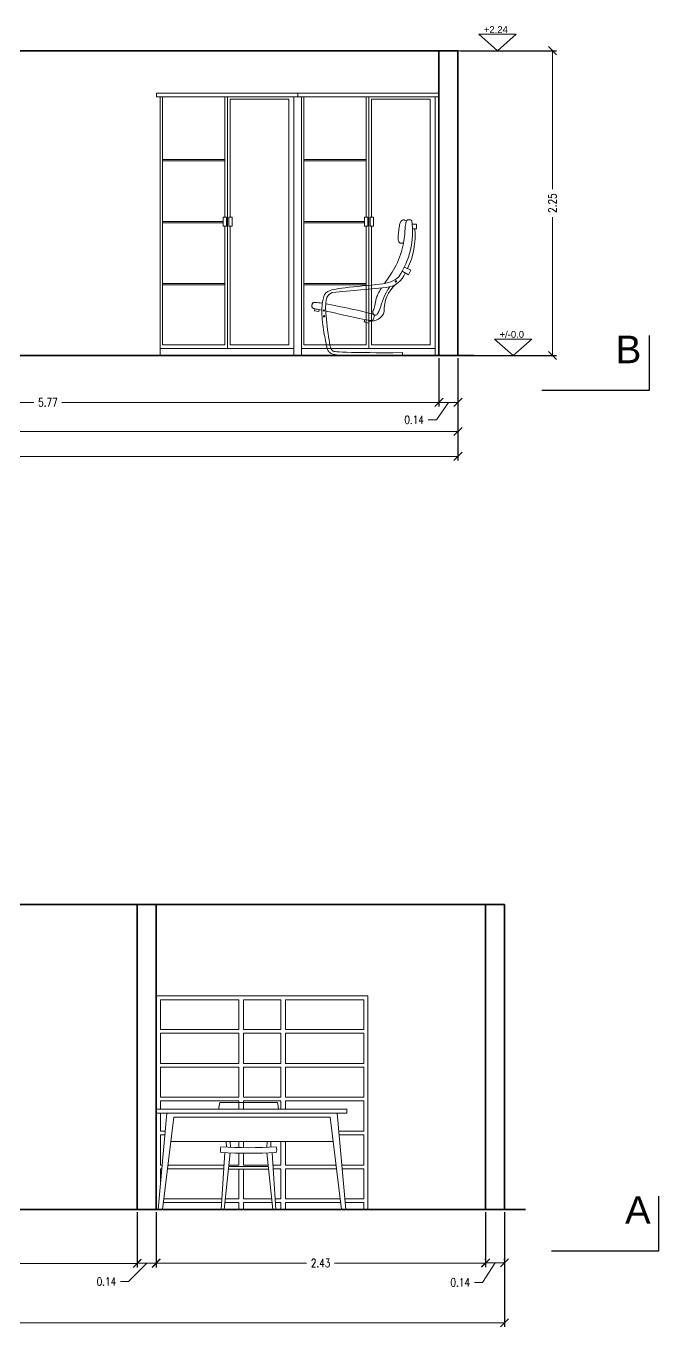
# Model space of a CAD drawing. Header units: inches. Extents: x 78.7 to 90.4, y 46.3 to 56.4.
# Drawn here: x 85.77 to 90.44, y 46.78 to 56.39 of the extents above; entities that cross this region are included whole.
import ezdxf

# ---------------------------------------------------------------- set-up
doc = ezdxf.new("R2010")
doc.units = ezdxf.units.IN
doc.header["$MEASUREMENT"] = 0
for name, color, linetype, lineweight in [('A-FURN', 8, 'Continuous', 18), ('A-WALL-FULL', 7, 'Continuous', 35), ('G-ANNO-DIM', 255, 'Continuous', 13)]:
    doc.layers.add(name, color=color, linetype=linetype, lineweight=lineweight)
doc.styles.add('ARIAL', font='arial.ttf')
doc.styles.add('E-ROMANS', font='romans.shx', dxfattribs={"width": 0.8})
doc.styles.add('underline', font='arial.ttf')
doc.dimstyles.new('E-0050_TICK_12', dxfattribs={"dimscale": 0.001, "dimtxt": 60, "dimasz": 60, "dimexe": 30, "dimexo": 20, "dimgap": 30, "dimtad": 0, "dimzin": 0, "dimdsep": 46, "dimtxsty": 'E-ROMANS', "dimblk": 'OBLIQUE', "dimcen": 30, "dimclrd": 256, "dimclre": 256, "dimclrt": 256, "dimadec": 0, "dimazin": 0, "dimtfac": 1, "dimtmove": 1, "dimatfit": 3, "dimldrblk": 'OPEN90', "dimfxl": 1, "dimtfill": 1, "dimtolj": 1, "dimtzin": 0, "dimlwd": -1, "dimarcsym": 0})

# ---------------------------------------------------------------- blocks, each defined once
blk = doc.blocks.new('A$C36166433')
for p, q in [((-29.03, 43.37), (-26.14, 44.76)), ((-29.03, 43.37), (-27.91, 41.41)), ((-27.91, 41.41), (-25.19, 42.93)), ((-22.84, 39.78), (-23.74, 40.51)), ((-21.97, 39.18), (-22.84, 39.78)), ((-21.09, 38.68), (-21.97, 39.18)), ((-20.16, 38.28), (-21.09, 38.68)), ((-19.15, 37.95), (-20.16, 38.28)), ((-18.02, 37.68), (-19.15, 37.95)), ((-18.15, 35.77), (5.67, 33.59)), ((-16.74, 37.45), (-18.02, 37.68)), ((-15.27, 37.24), (-16.74, 37.45)), ((-13.59, 37.04), (-15.27, 37.24)), ((-11.74, 36.83), (-13.59, 37.04)), ((-9.77, 36.63), (-11.74, 36.83)), ((-7.74, 36.44), (-9.77, 36.63)), ((-5.71, 36.24), (-7.74, 36.44)), ((-3.72, 36.05), (-5.71, 36.24)), ((-1.83, 35.86), (-3.72, 36.05)), ((-0.1, 35.67), (-1.83, 35.86)), ((1.43, 35.48), (-0.1, 35.67)), ((2.76, 35.3), (1.43, 35.48)), ((3.92, 35.1), (2.76, 35.3)), ((4.91, 34.91), (3.92, 35.1)), ((5.77, 34.7), (4.91, 34.91)), ((6.49, 34.47), (5.77, 34.7)), ((7.1, 34.23), (6.49, 34.47)), ((5.67, 33.59), (6.41, 33.11)), ((6.41, 33.11), (6.99, 32.64)), ((6.99, 32.64), (7.43, 32.2)), ((7.62, 33.97), (7.1, 34.23)), ((7.43, 32.2), (7.76, 31.76)), ((8.06, 33.69), (7.62, 33.97)), ((7.76, 31.76), (7.99, 31.32)), ((7.99, 31.32), (8.15, 30.87)), ((8.43, 33.38), (8.06, 33.69)), ((8.15, 30.87), (8.26, 30.4)), ((8.26, 30.4), (8.34, 29.9)), ((8.34, 29.9), (8.41, 29.37)), ((8.41, 29.37), (8.46, 28.78)), ((8.73, 33.03), (8.43, 33.38)), ((8.46, 28.78), (8.5, 28.12)), ((8.99, 32.65), (8.73, 33.03)), ((9.2, 32.22), (8.99, 32.65)), ((9.38, 31.75), (9.2, 32.22)), ((9.53, 31.22), (9.38, 31.75)), ((9.67, 30.63), (9.53, 31.22)), ((9.8, 29.98), (9.67, 30.63)), ((9.91, 29.27), (9.8, 29.98)), ((10.01, 28.51), (9.91, 29.27)), ((8.33, 23.21), (8.2, 21.81)), ((8.42, 24.46), (8.33, 23.21)), ((8.48, 25.56), (8.42, 24.46)), ((8.51, 26.53), (8.48, 25.56)), ((8.5, 28.12), (8.51, 27.37)), ((8.51, 27.37), (8.51, 26.53)), ((10.09, 27.68), (10.01, 28.51)), ((10.15, 26.8), (10.09, 27.68)), ((10.11, 22.77), (10.17, 23.85)), ((10.19, 25.87), (10.15, 26.8)), ((10.17, 23.85), (10.19, 24.88)), ((10.19, 24.88), (10.19, 25.87)), ((7.86, 18.69), (7.66, 17.08)), ((8.04, 20.28), (7.86, 18.69)), ((8.2, 21.81), (8.04, 20.28)), ((9.44, 17.18), (9.6, 18.28)), ((9.6, 18.28), (9.76, 19.4)), ((9.76, 19.4), (9.89, 20.54)), ((9.89, 20.54), (10.01, 21.66)), ((10.01, 21.66), (10.11, 22.77)), ((6.83, 11.48), (6.64, 10.53)), ((7.03, 12.66), (6.83, 11.48)), ((7.24, 14.02), (7.03, 12.66)), ((7.45, 15.51), (7.24, 14.02)), ((7.66, 17.08), (7.45, 15.51)), ((8.34, 11.02), (8.49, 11.71)), ((8.49, 11.71), (8.64, 12.46)), ((8.64, 12.46), (8.79, 13.28)), ((8.79, 13.28), (8.94, 14.16)), ((8.94, 14.16), (9.11, 15.11)), ((9.11, 15.11), (9.27, 16.12)), ((9.27, 16.12), (9.44, 17.18)), ((-25.31, 7.07), (-25.31, 5.81)), ((-21.08, 7.01), (-25.31, 7.07)), ((-25.31, 5.81), (-21.21, 5.79)), ((-21.21, 5.79), (-19.16, 5.72)), ((-18.97, 6.93), (-21.08, 7.01)), ((-16.49, 7), (-18.97, 6.93)), ((-13.78, 7.06), (-16.49, 7)), ((-10.94, 7.1), (-13.78, 7.06)), ((-8.08, 7.13), (-10.94, 7.1)), ((-5.34, 7.17), (-8.08, 7.13)), ((-5.75, 5.71), (-3.21, 5.77)), ((-2.81, 7.2), (-5.34, 7.17)), ((-3.21, 5.77), (-0.96, 5.84)), ((-0.62, 7.25), (-2.81, 7.2)), ((-0.96, 5.84), (0.9, 5.93)), ((1.15, 7.31), (-0.62, 7.25)), ((0.9, 5.93), (2.41, 6.04)), ((2.52, 7.38), (1.15, 7.31)), ((2.41, 6.04), (3.59, 6.15)), ((3.55, 7.45), (2.52, 7.38)), ((4.29, 7.54), (3.55, 7.45)), ((3.59, 6.15), (4.51, 6.28)), ((4.81, 7.64), (4.29, 7.54)), ((4.51, 6.28), (5.21, 6.42)), ((5.15, 7.74), (4.81, 7.64)), ((5.38, 7.85), (5.15, 7.74)), ((5.21, 6.42), (5.74, 6.58)), ((5.54, 7.97), (5.38, 7.85)), ((5.69, 8.09), (5.54, 7.97)), ((5.84, 8.25), (5.69, 8.09)), ((5.74, 6.58), (6.13, 6.74)), ((5.99, 8.47), (5.84, 8.25)), ((6.14, 8.78), (5.99, 8.47)), ((6.13, 6.74), (6.44, 6.92)), ((6.3, 9.2), (6.14, 8.78)), ((6.46, 9.78), (6.3, 9.2)), ((6.44, 6.92), (6.7, 7.12)), ((6.64, 10.53), (6.46, 9.78)), ((6.7, 7.12), (6.94, 7.33)), ((6.94, 7.33), (7.14, 7.56)), ((7.14, 7.56), (7.33, 7.83)), ((7.33, 7.83), (7.49, 8.13)), ((7.49, 8.13), (7.64, 8.47)), ((7.64, 8.47), (7.78, 8.87)), ((7.78, 8.87), (7.92, 9.31)), ((7.92, 9.31), (8.06, 9.82)), ((8.06, 9.82), (8.2, 10.39)), ((8.2, 10.39), (8.34, 11.02)), ((-19.16, 5.72), (-16.75, 5.67)), ((-16.75, 5.67), (-14.09, 5.65)), ((-14.09, 5.65), (-11.3, 5.65)), ((-11.3, 5.65), (-8.49, 5.67)), ((-8.49, 5.67), (-5.75, 5.71))]:
    blk.add_line(p, q)
for points in [[(-29.55, 63.65), (-29.55, 63.65), (-31.53, 63.65), (-31.53, 61.68), (-29.68, 61.68)], [(-28.85, 65.62), (-27.47, 65.59)], [(-27.47, 65.59), (-27.34, 65.48), (-27.2, 65.28), (-27.07, 65.01), (-26.95, 64.66), (-26.83, 64.25), (-26.73, 63.78), (-26.64, 63.26), (-26.56, 62.69), (-26.51, 62.08), (-26.47, 61.43), (-26.43, 60.72), (-26.38, 59.97), (-26.32, 59.15), (-26.24, 58.27), (-26.12, 57.33), (-25.97, 56.3), (-25.76, 55.21), (-25.51, 54.05), (-25.21, 52.84), (-24.87, 51.61), (-24.49, 50.37), (-24.06, 49.13), (-23.6, 47.92), (-23.1, 46.75), (-22.57, 45.63), (-22, 44.56), (-21.42, 43.54), (-20.82, 42.57), (-20.22, 41.64), (-19.62, 40.75), (-19.02, 39.9), (-18.44, 39.07), (-17.88, 38.28), (-17.39, 37.57)], [(-25.83, 55.55), (-25.48, 55.37), (-25.16, 55.28), (-24.87, 55.25), (-24.61, 55.27), (-24.37, 55.35), (-24.17, 55.46), (-23.99, 55.6), (-23.84, 55.76), (-23.71, 55.94), (-23.61, 56.14), (-23.53, 56.37), (-23.47, 56.63), (-23.43, 56.95), (-23.42, 57.31), (-23.42, 57.74), (-23.44, 58.24), (-23.48, 58.82), (-23.53, 59.46), (-23.6, 60.13), (-23.67, 60.82), (-23.76, 61.51), (-23.86, 62.18), (-23.96, 62.79), (-24.07, 63.35), (-24.18, 63.82), (-24.3, 64.21), (-24.42, 64.53), (-24.56, 64.79), (-24.7, 65), (-24.85, 65.16), (-25.01, 65.29), (-25.18, 65.39), (-25.37, 65.47), (-25.57, 65.52), (-25.78, 65.55), (-26.01, 65.53), (-26.25, 65.47), (-26.51, 65.36), (-26.77, 65.19), (-27.05, 64.95)], [(-26.68, 63.51), (-26.68, 63.52)], [(-16.05, 35.58), (-15.91, 35.36), (-15.5, 34.69), (-15.13, 34.06), (-14.81, 33.45), (-14.53, 32.87), (-14.29, 32.31), (-14.09, 31.78), (-13.92, 31.28), (-13.78, 30.79), (-13.66, 30.34), (-13.56, 29.9), (-13.47, 29.49), (-13.4, 29.1), (-13.33, 28.73), (-13.27, 28.38), (-13.2, 28.05), (-13.14, 27.73), (-13.07, 27.43), (-12.99, 27.13), (-12.89, 26.85), (-12.79, 26.57), (-12.67, 26.3), (-12.56, 26.04), (-12.45, 25.78), (-12.36, 25.53), (-12.3, 25.28), (-12.26, 25.03), (-12.27, 24.78), (-12.32, 24.54), (-12.41, 24.31), (-12.54, 24.09), (-12.7, 23.9), (-12.88, 23.75), (-13.08, 23.63), (-13.3, 23.57), (-13.52, 23.56), (-13.74, 23.62), (-13.97, 23.76), (-14.2, 23.98), (-14.44, 24.29), (-14.68, 24.7), (-14.94, 25.23), (-15.2, 25.87), (-15.48, 26.64), (-15.77, 27.54), (-16.09, 28.56), (-16.47, 29.69), (-16.92, 30.9), (-17.46, 32.17), (-18.1, 33.5), (-18.87, 34.85), (-19.68, 36.05)], [(9.97, 28.84), (9.97, 28.84), (10.88, 28.97), (11.63, 29.06), (12.23, 29.11), (12.71, 29.14), (13.11, 29.16), (13.44, 29.15), (13.7, 29.13), (13.9, 29.09), (14.06, 29.03), (14.18, 28.95), (14.27, 28.86), (14.34, 28.75), (14.39, 28.62), (14.44, 28.47), (14.48, 28.32), (14.51, 28.15), (14.53, 27.99), (14.54, 27.82), (14.55, 27.65), (14.55, 27.5), (14.55, 27.35), (14.53, 27.22), (14.5, 27.09), (14.44, 26.97), (14.36, 26.86), (14.24, 26.76), (14.07, 26.66), (13.86, 26.58), (13.59, 26.49), (13.24, 26.4), (12.78, 26.3), (12.17, 26.18), (11.39, 26.02), (10.41, 25.82), (10.19, 25.77)], [(8.47, 25.41), (7.72, 25.24), (5.98, 24.86), (4.02, 24.42), (1.93, 23.95), (-0.22, 23.47), (-2.35, 22.99), (-4.39, 22.54), (-6.25, 22.14), (-7.85, 21.79), (-9.15, 21.53), (-10.15, 21.35), (-10.91, 21.23), (-11.46, 21.19), (-11.84, 21.21), (-12.1, 21.28), (-12.26, 21.41), (-12.39, 21.58), (-12.49, 21.79), (-12.59, 22.04), (-12.68, 22.31), (-12.75, 22.6), (-12.8, 22.9), (-12.82, 23.21), (-12.82, 23.52), (-12.78, 23.81)], [(-12.78, 23.81), (-11.59, 24.21), (-9.91, 24.68), (-7.86, 25.19), (-5.54, 25.74), (-3.09, 26.29), (-0.6, 26.83), (1.8, 27.33), (4, 27.77), (5.9, 28.14), (7.5, 28.43), (8.47, 28.6)], [(11.37, 26.01), (11.51, 25.16), (13.38, 25.51), (13.24, 26.4)], [(-10.35, 20.13), (-10.69, 21.27)], [(-10.35, 20.13), (-8.44, 20.64), (-8.69, 21.62)]]:
    blk.add_lwpolyline(points)
for centre in [(-22.46, 38.47), (9.22, 23.13), (9.31, 25.65)]:
    blk.add_circle(centre, 0.295)
for centre, radius, start, end in [((6.1, 60.32), 35.8, 172.32244, 213.57564), ((-28.88, 65.12), 0.502, 86.39233, 181.37901), ((3.52, 58.9), 34.43, 175.36475, 205.49716), ((-17.18, 45.83), 10.09, 201.35383, 264.8456), ((-31.94, 26.06), 14.65, 356.73665, 49.62586), ((-11.46, 27.01), 6.12, 196.91367, 278.10801)]:
    blk.add_arc(centre, radius, start, end)
blk = doc.blocks.new('_Oblique')
at = {"color": 0, "linetype": 'ByBlock', "lineweight": -2}
blk.add_line((-0.5, -0.5), (0.5, 0.5), dxfattribs=at)
blk = doc.blocks.new('*D20')
at = {"layer": 'Defpoints', "color": 0, "transparency": 16777216}
for p in [(80.8203, 47.6579), (86.5903, 47.6579), (86.5903, 47.26)]:
    blk.add_point(p, dxfattribs=at)
at = {"layer": 'G-ANNO-DIM', "lineweight": -2, "transparency": 16777216}
for p, q in [((80.8203, 47.6379), (80.8203, 47.23)), ((86.5903, 47.6379), (86.5903, 47.23))]:
    blk.add_line(p, q, dxfattribs=at)
at = {"layer": 'G-ANNO-DIM', "transparency": 16777216}
for p, q in [((80.8203, 47.26), (83.6715, 47.26)), ((86.5903, 47.26), (83.8778, 47.26))]:
    blk.add_line(p, q, dxfattribs=at)
at = {"layer": 'G-ANNO-DIM', "transparency": 16777216, "xscale": 0.06, "yscale": 0.06, "zscale": 0.06, "rotation": 180}
blk.add_blockref('_Oblique', (80.8203, 47.26), dxfattribs=at)
at = {"layer": 'G-ANNO-DIM', "transparency": 16777216, "xscale": 0.06, "yscale": 0.06, "zscale": 0.06}
blk.add_blockref('_Oblique', (86.5903, 47.26), dxfattribs=at)
at = {"layer": 'G-ANNO-DIM', "transparency": 16777216, "insert": (83.7746, 47.26), "char_height": 0.06, "attachment_point": 5, "style": 'E-ROMANS', "bg_fill": 3, "box_fill_scale": 1.25, "bg_fill_color": 256, "bg_fill_true_color": 13158600, "bg_fill_transparency": 0}
blk.add_mtext('\\A1;5.77', dxfattribs=at)
blk = doc.blocks.new('_Open90')
at = {"color": 0, "linetype": 'ByBlock', "lineweight": -2}
for p, q in [((0, 0), (-1, 0)), ((-0.5, 0.5), (0, 0)), ((0, 0), (-0.5, -0.5))]:
    blk.add_line(p, q, dxfattribs=at)
blk = doc.blocks.new('*D21')
at = {"layer": 'Defpoints', "color": 0, "transparency": 16777216}
for p in [(86.7303, 47.6579), (89.1609, 47.6579), (89.1609, 47.2627)]:
    blk.add_point(p, dxfattribs=at)
at = {"layer": 'G-ANNO-DIM', "lineweight": -2, "transparency": 16777216}
for p, q in [((86.7303, 47.6379), (86.7303, 47.2327)), ((89.1609, 47.6379), (89.1609, 47.2327))]:
    blk.add_line(p, q, dxfattribs=at)
at = {"layer": 'G-ANNO-DIM', "transparency": 16777216}
for p, q in [((86.7303, 47.2627), (87.8403, 47.2627)), ((89.1609, 47.2627), (88.0466, 47.2627))]:
    blk.add_line(p, q, dxfattribs=at)
at = {"layer": 'G-ANNO-DIM', "transparency": 16777216, "xscale": 0.06, "yscale": 0.06, "zscale": 0.06, "rotation": 180}
blk.add_blockref('_Oblique', (86.7303, 47.2627), dxfattribs=at)
at = {"layer": 'G-ANNO-DIM', "transparency": 16777216, "xscale": 0.06, "yscale": 0.06, "zscale": 0.06}
blk.add_blockref('_Oblique', (89.1609, 47.2627), dxfattribs=at)
at = {"layer": 'G-ANNO-DIM', "transparency": 16777216, "insert": (87.9435, 47.2627), "char_height": 0.06, "attachment_point": 5, "style": 'E-ROMANS', "bg_fill": 3, "box_fill_scale": 1.25, "bg_fill_color": 256, "bg_fill_true_color": 13158600, "bg_fill_transparency": 0}
blk.add_mtext('\\A1;2.43', dxfattribs=at)
blk = doc.blocks.new('*D22')
at = {"layer": 'Defpoints', "color": 0, "transparency": 16777216}
for p in [(80.6803, 47.6579), (89.3009, 47.6579), (89.3009, 46.8212)]:
    blk.add_point(p, dxfattribs=at)
at = {"layer": 'G-ANNO-DIM', "lineweight": -2, "transparency": 16777216}
for p, q in [((80.6803, 47.6379), (80.6803, 46.7912)), ((89.3009, 47.6379), (89.3009, 46.7912))]:
    blk.add_line(p, q, dxfattribs=at)
at = {"layer": 'G-ANNO-DIM', "transparency": 16777216}
for p, q in [((80.6803, 46.8212), (84.7961, 46.8212)), ((89.3009, 46.8212), (85.0024, 46.8212))]:
    blk.add_line(p, q, dxfattribs=at)
at = {"layer": 'G-ANNO-DIM', "transparency": 16777216, "xscale": 0.06, "yscale": 0.06, "zscale": 0.06, "rotation": 180}
blk.add_blockref('_Oblique', (80.6803, 46.8212), dxfattribs=at)
at = {"layer": 'G-ANNO-DIM', "transparency": 16777216, "xscale": 0.06, "yscale": 0.06, "zscale": 0.06}
blk.add_blockref('_Oblique', (89.3009, 46.8212), dxfattribs=at)
at = {"layer": 'G-ANNO-DIM', "transparency": 16777216, "insert": (84.8993, 46.8212), "char_height": 0.06, "attachment_point": 5, "style": 'E-ROMANS', "bg_fill": 3, "box_fill_scale": 1.25, "bg_fill_color": 256, "bg_fill_true_color": 13158600, "bg_fill_transparency": 0}
blk.add_mtext('\\A1;8.62', dxfattribs=at)
blk = doc.blocks.new('*D26')
at = {"layer": 'Defpoints', "color": 0, "transparency": 16777216}
for p in [(88.9567, 56.211), (88.9567, 53.961), (89.6538, 53.961)]:
    blk.add_point(p, dxfattribs=at)
at = {"layer": 'G-ANNO-DIM', "lineweight": -2, "transparency": 16777216}
for p, q in [((88.9767, 56.211), (89.6838, 56.211)), ((88.9767, 53.961), (89.6838, 53.961))]:
    blk.add_line(p, q, dxfattribs=at)
at = {"layer": 'G-ANNO-DIM', "transparency": 16777216}
for p, q in [((89.6538, 56.211), (89.6538, 55.1891)), ((89.6538, 53.961), (89.6538, 54.9828))]:
    blk.add_line(p, q, dxfattribs=at)
at = {"layer": 'G-ANNO-DIM', "transparency": 16777216, "xscale": 0.06, "yscale": 0.06, "zscale": 0.06}
for p, rotation in [((89.6538, 56.211), 90), ((89.6538, 53.961), 270)]:
    blk.add_blockref('_Oblique', p, dxfattribs=dict(at, rotation=rotation))
at = {"layer": 'G-ANNO-DIM', "transparency": 16777216, "insert": (89.6538, 55.086), "char_height": 0.06, "attachment_point": 5, "rotation": 90, "style": 'E-ROMANS', "bg_fill": 3, "box_fill_scale": 1.25, "bg_fill_color": 256, "bg_fill_true_color": 13158600, "bg_fill_transparency": 0}
blk.add_mtext('\\A1;2.25', dxfattribs=at)
blk = doc.blocks.new('*D27')
at = {"layer": 'Defpoints', "color": 0, "transparency": 16777216}
for p in [(88.8167, 53.961), (88.9567, 53.961), (88.9567, 53.6153)]:
    blk.add_point(p, dxfattribs=at)
at = {"layer": 'G-ANNO-DIM', "lineweight": -2, "transparency": 16777216}
for p, q in [((88.8167, 53.941), (88.8167, 53.5853)), ((88.9567, 53.941), (88.9567, 53.5853))]:
    blk.add_line(p, q, dxfattribs=at)
at = {"layer": 'G-ANNO-DIM', "transparency": 16777216}
for p, q in [((88.8867, 53.6153), (88.7975, 53.4869)), ((88.8167, 53.6153), (88.9567, 53.6153)), ((88.7975, 53.4869), (88.7375, 53.4869))]:
    blk.add_line(p, q, dxfattribs=at)
at = {"layer": 'G-ANNO-DIM', "transparency": 16777216, "xscale": 0.06, "yscale": 0.06, "zscale": 0.06, "rotation": 180}
blk.add_blockref('_Oblique', (88.8167, 53.6153), dxfattribs=at)
at = {"layer": 'G-ANNO-DIM', "transparency": 16777216, "xscale": 0.06, "yscale": 0.06, "zscale": 0.06}
blk.add_blockref('_Oblique', (88.9567, 53.6153), dxfattribs=at)
at = {"layer": 'G-ANNO-DIM', "transparency": 16777216, "insert": (88.6332, 53.4869), "char_height": 0.06, "attachment_point": 5, "style": 'E-ROMANS', "bg_fill": 3, "box_fill_scale": 1.25, "bg_fill_color": 256, "bg_fill_true_color": 13158600, "bg_fill_transparency": 0}
blk.add_mtext('\\A1;0.14', dxfattribs=at)
blk = doc.blocks.new('*D29')
at = {"layer": 'Defpoints', "color": 0, "transparency": 16777216}
for p in [(83.0467, 53.961), (88.8167, 53.961), (88.8167, 53.6153)]:
    blk.add_point(p, dxfattribs=at)
at = {"layer": 'G-ANNO-DIM', "lineweight": -2, "transparency": 16777216}
for p, q in [((83.0467, 53.941), (83.0467, 53.5853)), ((88.8167, 53.941), (88.8167, 53.5853))]:
    blk.add_line(p, q, dxfattribs=at)
at = {"layer": 'G-ANNO-DIM', "transparency": 16777216}
for p, q in [((83.0467, 53.6153), (85.8286, 53.6153)), ((88.8167, 53.6153), (86.0348, 53.6153))]:
    blk.add_line(p, q, dxfattribs=at)
at = {"layer": 'G-ANNO-DIM', "transparency": 16777216, "xscale": 0.06, "yscale": 0.06, "zscale": 0.06, "rotation": 180}
blk.add_blockref('_Oblique', (83.0467, 53.6153), dxfattribs=at)
at = {"layer": 'G-ANNO-DIM', "transparency": 16777216, "xscale": 0.06, "yscale": 0.06, "zscale": 0.06}
blk.add_blockref('_Oblique', (88.8167, 53.6153), dxfattribs=at)
at = {"layer": 'G-ANNO-DIM', "transparency": 16777216, "insert": (85.9317, 53.6153), "char_height": 0.06, "attachment_point": 5, "style": 'E-ROMANS', "bg_fill": 3, "box_fill_scale": 1.25, "bg_fill_color": 256, "bg_fill_true_color": 13158600, "bg_fill_transparency": 0}
blk.add_mtext('\\A1;5.77', dxfattribs=at)
blk = doc.blocks.new('*D30')
at = {"layer": 'Defpoints', "color": 0, "transparency": 16777216}
for p in [(82.9067, 53.981), (88.9567, 53.961), (88.9567, 53.4)]:
    blk.add_point(p, dxfattribs=at)
at = {"layer": 'G-ANNO-DIM', "lineweight": -2, "transparency": 16777216}
for p, q in [((82.9067, 53.961), (82.9067, 53.37)), ((88.9567, 53.941), (88.9567, 53.37))]:
    blk.add_line(p, q, dxfattribs=at)
at = {"layer": 'G-ANNO-DIM', "transparency": 16777216}
for p, q in [((82.9067, 53.4), (84.9108, 53.4)), ((88.9567, 53.4), (85.1148, 53.4))]:
    blk.add_line(p, q, dxfattribs=at)
at = {"layer": 'G-ANNO-DIM', "transparency": 16777216, "xscale": 0.06, "yscale": 0.06, "zscale": 0.06, "rotation": 180}
blk.add_blockref('_Oblique', (82.9067, 53.4), dxfattribs=at)
at = {"layer": 'G-ANNO-DIM', "transparency": 16777216, "xscale": 0.06, "yscale": 0.06, "zscale": 0.06}
blk.add_blockref('_Oblique', (88.9567, 53.4), dxfattribs=at)
at = {"layer": 'G-ANNO-DIM', "transparency": 16777216, "insert": (85.0128, 53.4), "char_height": 0.06, "attachment_point": 5, "style": 'E-ROMANS', "bg_fill": 3, "box_fill_scale": 1.25, "bg_fill_color": 256, "bg_fill_true_color": 13158600, "bg_fill_transparency": 0}
blk.add_mtext('\\A1;6.05', dxfattribs=at)
blk = doc.blocks.new('*D32')
at = {"layer": 'Defpoints', "color": 0, "transparency": 16777216}
for p in [(79.9567, 53.961), (88.9567, 53.9609), (88.9567, 53.2165)]:
    blk.add_point(p, dxfattribs=at)
at = {"layer": 'G-ANNO-DIM', "lineweight": -2, "transparency": 16777216}
for p, q in [((79.9567, 53.941), (79.9567, 53.1865)), ((88.9567, 53.9409), (88.9567, 53.1865))]:
    blk.add_line(p, q, dxfattribs=at)
at = {"layer": 'G-ANNO-DIM', "transparency": 16777216}
for p, q in [((79.9567, 53.2165), (84.3536, 53.2165)), ((88.9567, 53.2165), (84.5598, 53.2165))]:
    blk.add_line(p, q, dxfattribs=at)
at = {"layer": 'G-ANNO-DIM', "transparency": 16777216, "xscale": 0.06, "yscale": 0.06, "zscale": 0.06, "rotation": 180}
blk.add_blockref('_Oblique', (79.9567, 53.2165), dxfattribs=at)
at = {"layer": 'G-ANNO-DIM', "transparency": 16777216, "xscale": 0.06, "yscale": 0.06, "zscale": 0.06}
blk.add_blockref('_Oblique', (88.9567, 53.2165), dxfattribs=at)
at = {"layer": 'G-ANNO-DIM', "transparency": 16777216, "insert": (84.4567, 53.2165), "char_height": 0.06, "attachment_point": 5, "style": 'E-ROMANS', "bg_fill": 3, "box_fill_scale": 1.25, "bg_fill_color": 256, "bg_fill_true_color": 13158600, "bg_fill_transparency": 0}
blk.add_mtext('\\A1;9.00', dxfattribs=at)
blk = doc.blocks.new('*D36')
at = {"layer": 'Defpoints', "color": 0, "transparency": 16777216}
for p in [(86.5903, 47.6579), (86.7303, 47.6579), (86.7303, 47.2607)]:
    blk.add_point(p, dxfattribs=at)
at = {"layer": 'G-ANNO-DIM', "lineweight": -2, "transparency": 16777216}
for p, q in [((86.5903, 47.6379), (86.5903, 47.2307)), ((86.7303, 47.6379), (86.7303, 47.2307))]:
    blk.add_line(p, q, dxfattribs=at)
at = {"layer": 'G-ANNO-DIM', "transparency": 16777216}
for p, q in [((86.6603, 47.2607), (86.5271, 47.1262)), ((86.5903, 47.2607), (86.7303, 47.2607)), ((86.5271, 47.1262), (86.4671, 47.1262))]:
    blk.add_line(p, q, dxfattribs=at)
at = {"layer": 'G-ANNO-DIM', "transparency": 16777216, "xscale": 0.06, "yscale": 0.06, "zscale": 0.06, "rotation": 180}
blk.add_blockref('_Oblique', (86.5903, 47.2607), dxfattribs=at)
at = {"layer": 'G-ANNO-DIM', "transparency": 16777216, "xscale": 0.06, "yscale": 0.06, "zscale": 0.06}
blk.add_blockref('_Oblique', (86.7303, 47.2607), dxfattribs=at)
at = {"layer": 'G-ANNO-DIM', "transparency": 16777216, "insert": (86.3628, 47.1262), "char_height": 0.06, "attachment_point": 5, "style": 'E-ROMANS', "bg_fill": 3, "box_fill_scale": 1.25, "bg_fill_color": 256, "bg_fill_true_color": 13158600, "bg_fill_transparency": 0}
blk.add_mtext('\\A1;0.14', dxfattribs=at)
blk = doc.blocks.new('*D37')
at = {"layer": 'Defpoints', "color": 0, "transparency": 16777216}
for p in [(89.1609, 47.2627), (89.3001, 47.2642), (89.3001, 47.2627)]:
    blk.add_point(p, dxfattribs=at)
at = {"layer": 'G-ANNO-DIM', "transparency": 16777216}
for p, q in [((89.2305, 47.2642), (89.1379, 47.1202)), ((89.1609, 47.2642), (89.3001, 47.2642)), ((89.1379, 47.1202), (89.0779, 47.1202))]:
    blk.add_line(p, q, dxfattribs=at)
at = {"layer": 'G-ANNO-DIM', "lineweight": -2, "transparency": 16777216}
for p, q in [((89.1609, 47.2827), (89.1609, 47.2942)), ((89.3001, 47.2827), (89.3001, 47.2942))]:
    blk.add_line(p, q, dxfattribs=at)
at = {"layer": 'G-ANNO-DIM', "transparency": 16777216, "xscale": 0.06, "yscale": 0.06, "zscale": 0.06, "rotation": 180}
blk.add_blockref('_Oblique', (89.1609, 47.2642), dxfattribs=at)
at = {"layer": 'G-ANNO-DIM', "transparency": 16777216, "xscale": 0.06, "yscale": 0.06, "zscale": 0.06}
blk.add_blockref('_Oblique', (89.3001, 47.2642), dxfattribs=at)
at = {"layer": 'G-ANNO-DIM', "transparency": 16777216, "insert": (88.9737, 47.1202), "char_height": 0.06, "attachment_point": 5, "style": 'E-ROMANS', "bg_fill": 3, "box_fill_scale": 1.25, "bg_fill_color": 256, "bg_fill_true_color": 13158600, "bg_fill_transparency": 0}
blk.add_mtext('\\A1;0.14', dxfattribs=at)

msp = doc.modelspace()

# ---------------------------------------------------------------- hatches: boundary and pattern name
at = {"layer": 'G-ANNO-DIM'}
h = msp.add_hatch(color=256, dxfattribs=at)
h.dxf.hatch_style = 1
h.paths.add_polyline_path([(89.3859, 56.3319), (89.1112, 56.3319), (89.2486, 56.211)], flags=17)
h.paths.add_polyline_path([(89.1112, 56.3319), (89.2486, 56.211), (89.3859, 56.3319)])
h = msp.add_hatch(color=256, dxfattribs=at)
h.dxf.hatch_style = 1
h.paths.add_polyline_path([(89.5016, 54.0819), (89.2269, 54.0819), (89.3643, 53.961)], flags=17)
h.paths.add_polyline_path([(89.2269, 54.0819), (89.3643, 53.961), (89.5016, 54.0819)])

# ---------------------------------------------------------------- linework, layer by layer
at = {"color": 130}
msp.add_lwpolyline([(89.6461, 47.3528), (90.4397, 47.3528), (90.4397, 47.7559)], dxfattribs=at)
at = {"layer": 'A-FURN'}
for p, q in [((86.7327, 55.898), (87.7747, 55.898)), ((86.7327, 55.8707), (86.7327, 55.898)), ((87.7747, 55.898), (87.7747, 55.8707)), ((87.7747, 55.898), (88.8167, 55.898)), ((87.7747, 55.8707), (87.7747, 55.898)), ((88.8167, 55.898), (88.8167, 55.8707)), ((87.7747, 55.8707), (86.7327, 55.8707)), ((86.7593, 55.8707), (87.7456, 55.8707)), ((86.7593, 53.9609), (86.7593, 55.8707)), ((86.7764, 54.0391), (86.7764, 55.8707)), ((86.7764, 55.8707), (87.2374, 55.8707)), ((87.2374, 55.8707), (87.2374, 54.9818)), ((87.2576, 55.8707), (87.2576, 54.0118)), ((87.2767, 54.9818), (87.2767, 55.8534)), ((87.2767, 55.8534), (87.7097, 55.8534)), ((87.7097, 55.8534), (87.7097, 54.0391)), ((87.7456, 55.8707), (87.7456, 53.9609)), ((88.8167, 55.8707), (87.7747, 55.8707)), ((87.8013, 55.8707), (88.7876, 55.8707)), ((87.8013, 53.9609), (87.8013, 55.8707)), ((87.8184, 54.0391), (87.8184, 55.8707)), ((87.8184, 55.8707), (88.2794, 55.8707)), ((88.2794, 55.8707), (88.2794, 54.9818)), ((88.2996, 55.8707), (88.2996, 54.0118)), ((88.3186, 54.9818), (88.3186, 55.8534)), ((88.3186, 55.8534), (88.7517, 55.8534)), ((88.7517, 55.8534), (88.7517, 54.0391)), ((88.7876, 55.8707), (88.7876, 53.9609)), ((86.7764, 55.4071), (87.2374, 55.4071)), ((87.2374, 55.3968), (86.7764, 55.3968)), ((87.8184, 55.4071), (88.2794, 55.4071)), ((88.2794, 55.3968), (87.8184, 55.3968)), ((86.7764, 54.9495), (87.2248, 54.9495)), ((87.2248, 54.9392), (86.7764, 54.9392)), ((87.2248, 54.9818), (87.2494, 54.9818)), ((87.2248, 54.9167), (87.2248, 54.9818)), ((87.2494, 54.9167), (87.2248, 54.9167)), ((87.2374, 54.9167), (87.2374, 54.0391)), ((87.2494, 54.9818), (87.2494, 54.9167)), ((87.2905, 54.9818), (87.2659, 54.9818)), ((87.2659, 54.9818), (87.2659, 54.9167)), ((87.2659, 54.9167), (87.2905, 54.9167)), ((87.2767, 54.0391), (87.2767, 54.9167)), ((87.2905, 54.9167), (87.2905, 54.9818)), ((87.8184, 54.9495), (88.2668, 54.9495)), ((88.2668, 54.9392), (87.8184, 54.9392)), ((88.2668, 54.9818), (88.2914, 54.9818)), ((88.2668, 54.9167), (88.2668, 54.9818)), ((88.2914, 54.9167), (88.2668, 54.9167)), ((88.2794, 54.9167), (88.2794, 54.0391)), ((88.2914, 54.9818), (88.2914, 54.9167)), ((88.3325, 54.9818), (88.3079, 54.9818)), ((88.3079, 54.9818), (88.3079, 54.9167)), ((88.3079, 54.9167), (88.3325, 54.9167)), ((88.3186, 54.0391), (88.3186, 54.9167)), ((88.3325, 54.9167), (88.3325, 54.9818)), ((86.7764, 54.4918), (87.2374, 54.4918)), ((87.2374, 54.4816), (86.7764, 54.4816)), ((87.8184, 54.4918), (88.2794, 54.4918)), ((88.2794, 54.4816), (87.8184, 54.4816)), ((87.7456, 54.0118), (86.7593, 54.0118)), ((87.7456, 53.9609), (86.7593, 53.9609)), ((87.2374, 54.0391), (86.7764, 54.0391)), ((87.7097, 54.0391), (87.2767, 54.0391)), ((88.7876, 54.0118), (87.8013, 54.0118)), ((88.7876, 53.9609), (87.8013, 53.9609)), ((88.2794, 54.0391), (87.8184, 54.0391)), ((88.7517, 54.0391), (88.3186, 54.0391)), ((88.2928, 49.2361), (86.7303, 49.2361)), ((86.7303, 49.2361), (86.7303, 47.6579)), ((86.7616, 48.986), (86.7616, 49.2048)), ((86.7616, 49.2048), (87.3392, 49.2048)), ((87.3392, 49.2048), (87.3392, 48.986)), ((87.3743, 49.2048), (87.6488, 49.2048)), ((87.3743, 48.986), (87.3743, 49.2048)), ((87.6488, 49.2048), (87.6488, 48.986)), ((87.684, 48.986), (87.684, 49.2048)), ((87.684, 49.2048), (88.2616, 49.2048)), ((88.2616, 49.2048), (88.2616, 48.986)), ((88.2928, 47.6579), (88.2928, 49.2361)), ((87.3392, 48.986), (86.7616, 48.986)), ((86.7616, 48.736), (86.7616, 48.9587)), ((86.7616, 48.9587), (87.3392, 48.9587)), ((87.3392, 48.9587), (87.3392, 48.736)), ((87.6488, 48.986), (87.3743, 48.986)), ((87.3743, 48.9587), (87.6488, 48.9587)), ((87.3743, 48.736), (87.3743, 48.9587)), ((87.6488, 48.9587), (87.6488, 48.736)), ((88.2616, 48.986), (87.684, 48.986)), ((87.684, 48.736), (87.684, 48.9587)), ((87.684, 48.9587), (88.2616, 48.9587)), ((88.2616, 48.9587), (88.2616, 48.736)), ((87.3392, 48.736), (86.7616, 48.736)), ((86.7616, 48.486), (86.7616, 48.7087)), ((86.7616, 48.7087), (87.3392, 48.7087)), ((87.3392, 48.7087), (87.3392, 48.486)), ((87.6488, 48.736), (87.3743, 48.736)), ((87.3743, 48.7087), (87.6488, 48.7087)), ((87.3743, 48.486), (87.3743, 48.7087)), ((87.6488, 48.7087), (87.6488, 48.486)), ((88.2616, 48.736), (87.684, 48.736)), ((87.684, 48.486), (87.684, 48.7087)), ((87.684, 48.7087), (88.2616, 48.7087)), ((88.2616, 48.7087), (88.2616, 48.486)), ((87.3392, 48.486), (86.7616, 48.486)), ((87.6488, 48.486), (87.3743, 48.486)), ((88.2616, 48.486), (87.684, 48.486)), ((86.7616, 48.3972), (86.7616, 48.4587)), ((86.7616, 48.4587), (87.3392, 48.4587)), ((87.3392, 48.4587), (87.3392, 48.3972)), ((87.3743, 48.4587), (87.6488, 48.4587)), ((87.3743, 48.3972), (87.3743, 48.4587)), ((87.6488, 48.4587), (87.6488, 48.3972)), ((87.684, 48.3972), (87.684, 48.4587)), ((87.684, 48.4587), (88.2616, 48.4587)), ((88.2616, 48.4587), (88.2616, 48.236)), ((86.7616, 48.236), (86.7616, 48.3681)), ((86.7966, 48.236), (86.7616, 48.236)), ((86.7616, 47.986), (86.7616, 48.2087)), ((86.7616, 48.2087), (86.7941, 48.2087)), ((88.2616, 48.236), (88.0779, 48.236)), ((88.0804, 48.2087), (88.2616, 48.2087)), ((88.2616, 48.2087), (88.2616, 47.986)), ((86.8379, 48.1593), (88.0365, 48.1593)), ((87.2475, 48.1593), (87.2487, 48.1184)), ((87.2761, 48.1593), (87.2774, 48.1171)), ((87.3392, 48.1593), (87.3392, 48.115)), ((87.3743, 48.1144), (87.3743, 48.1593)), ((87.5466, 48.1164), (87.5479, 48.1593)), ((87.5753, 48.1176), (87.5766, 48.1593)), ((87.6488, 48.1593), (87.6488, 47.986)), ((87.684, 47.986), (87.684, 48.1593)), ((87.2371, 48.0775), (87.2103, 47.659)), ((87.2313, 47.659), (87.2754, 48.0756)), ((87.3392, 48.0735), (87.3392, 47.986)), ((87.3743, 47.986), (87.3743, 48.0728)), ((87.5918, 47.6579), (87.5477, 48.0749)), ((87.5861, 48.0766), (87.6129, 47.6579)), ((86.7741, 47.986), (86.7616, 47.986)), ((86.7616, 47.8474), (86.7616, 47.9587)), ((86.7616, 47.9587), (86.7716, 47.9587)), ((86.8137, 47.9587), (87.2295, 47.9587)), ((87.2312, 47.986), (86.817, 47.986)), ((87.2626, 47.9545), (87.5604, 47.9545)), ((87.2649, 47.9764), (87.5581, 47.9764)), ((87.3392, 47.986), (87.266, 47.986)), ((87.3392, 47.9545), (87.3392, 47.736)), ((87.5571, 47.986), (87.3743, 47.986)), ((87.3743, 47.736), (87.3743, 47.9545)), ((87.6488, 47.986), (87.5919, 47.986)), ((87.5936, 47.9587), (87.6488, 47.9587)), ((87.6488, 47.9587), (87.6488, 47.736)), ((88.0575, 47.986), (87.684, 47.986)), ((87.684, 47.736), (87.684, 47.9587)), ((87.684, 47.9587), (88.0608, 47.9587)), ((88.2616, 47.986), (88.1004, 47.986)), ((88.1029, 47.9587), (88.2616, 47.9587)), ((88.2616, 47.9587), (88.2616, 47.736)), ((86.7835, 47.7087), (87.2135, 47.7087)), ((87.2152, 47.736), (86.7868, 47.736)), ((87.2366, 47.7087), (87.3392, 47.7087)), ((87.3392, 47.736), (87.2395, 47.736)), ((87.3392, 47.7087), (87.3392, 47.6579)), ((87.5836, 47.736), (87.3743, 47.736)), ((87.3743, 47.6579), (87.3743, 47.7087)), ((87.3743, 47.7087), (87.5865, 47.7087)), ((87.6488, 47.736), (87.6079, 47.736)), ((87.6096, 47.7087), (87.6488, 47.7087)), ((87.6488, 47.7087), (87.6488, 47.6579)), ((88.0876, 47.736), (87.684, 47.736)), ((87.684, 47.6579), (87.684, 47.7087)), ((87.684, 47.7087), (88.0909, 47.7087)), ((88.2616, 47.736), (88.1229, 47.736)), ((88.1254, 47.7087), (88.2616, 47.7087)), ((88.2616, 47.7087), (88.2616, 47.6579)), ((86.7303, 47.6579), (86.7616, 47.6579)), ((87.2103, 47.659), (87.2313, 47.659)), ((87.3392, 47.6579), (87.3743, 47.6579)), ((87.6129, 47.6579), (87.5918, 47.6579)), ((87.6488, 47.6579), (87.684, 47.6579)), ((88.2616, 47.6579), (88.2928, 47.6579))]:
    msp.add_line(p, q, dxfattribs=at)
msp.add_lwpolyline([(86.7308, 48.3972), (88.1358, 48.3972), (88.1358, 48.3681), (86.7308, 48.3681)], close=True, dxfattribs=at)
for points in [[(87.192, 48.3972, -0.036976), (87.2001, 48.4487)], [(87.2001, 48.4487), (87.6251, 48.4487, -0.03104), (87.6315, 48.3972, -0.03104)], [(87.208, 48.1206, 0.162787), (87.2075, 48.0792, 0.892277)], [(87.6157, 48.1197, -0.16523), (87.6162, 48.0782, -0.892277)]]:
    msp.add_lwpolyline(points, format="xyb", dxfattribs=at)
for points in [[(86.8085, 48.3681), (86.7445, 47.6579), (86.7774, 47.6579), (86.8596, 48.3392), (87.4266, 48.3392)], [(88.066, 48.3681), (88.13, 47.6579), (88.0971, 47.6579), (88.0148, 48.3391), (87.4265, 48.3391)]]:
    msp.add_lwpolyline(points, dxfattribs=at)
for centre, start, end in [((87.42, 51.5169), 266.42883, 273.29737), ((87.4203, 51.4754), 266.41345, 273.29905)]:
    msp.add_arc(centre, 3.4029, start, end, dxfattribs=at)
at = {"layer": 'A-WALL-FULL'}
for p, q in [((88.9567, 56.211), (82.9116, 56.211)), ((88.8167, 53.961), (88.8167, 56.211)), ((88.9567, 53.961), (88.9567, 56.211)), ((79.3249, 53.961), (89.0729, 53.961)), ((80.6803, 49.9079), (89.3009, 49.9079)), ((86.5903, 47.6579), (86.5903, 49.9079)), ((86.7303, 47.6579), (86.7303, 49.9079)), ((89.1609, 47.6579), (89.1609, 49.9079)), ((89.3009, 47.6579), (89.3009, 49.9079)), ((80.5145, 47.6579), (89.4547, 47.6579))]:
    msp.add_line(p, q, dxfattribs=at)
at = {"layer": 'G-ANNO-DIM'}
for p, q in [((89.2483, 56.211), (88.9567, 56.211)), ((89.3643, 53.961), (89.0726, 53.961))]:
    msp.add_line(p, q, dxfattribs=at)
for points in [[(89.1112, 56.3319), (89.2486, 56.211), (89.3859, 56.3319)], [(89.2269, 54.0819), (89.3643, 53.961), (89.5016, 54.0819)]]:
    msp.add_lwpolyline(points, close=True, dxfattribs=at)

# ---------------------------------------------------------------- block references
at = {"layer": 'A-FURN', "xscale": -0.01675535178295548, "yscale": 0.01675535178295548, "zscale": 0.01675535178295548}
msp.add_blockref('A$C36166433', (88.1232, 53.8636), dxfattribs=at)

# ---------------------------------------------------------------- texts
at = {"color": 130, "style": 'ARIAL'}
for s, p in [('B', (90.1201, 53.9042)), ('A', (90.1894, 47.5523))]:
    msp.add_text(s, height=0.2035, rotation=360, dxfattribs=at).set_placement(p)
at = {"layer": 'G-ANNO-DIM', "style": 'underline'}
for s, p in [('+2.24', (89.1482, 56.342)), ('+/-0.0', (89.2639, 54.092))]:
    msp.add_text(s, height=0.05, dxfattribs=at).set_placement(p)

# ---------------------------------------------------------------- next in the draw order: dimensions: what is measured, and where the dimension line sits
at = {"layer": 'G-ANNO-DIM'}
dim = msp.add_linear_dim(base=(89.6538, 53.961), p1=(88.9567, 56.211), p2=(88.9567, 53.961), angle=90, dimstyle='E-0050_TICK_12', dxfattribs=at)
dim.commit()
dim.dimension.update_dxf_attribs({"geometry": '*D26', "text_midpoint": (89.6538, 55.086)})
dim = msp.add_linear_dim(base=(89.1609, 47.2627), p1=(86.7303, 47.6579), p2=(89.1609, 47.6579), dimstyle='E-0050_TICK_12', override={"dimtmove": 0}, dxfattribs=at)
dim.commit()
dim.dimension.update_dxf_attribs({"geometry": '*D21', "text_midpoint": (87.9435, 47.2627), "dimtype": 160})

# ---------------------------------------------------------------- next in the draw order: linework, layer by layer
at = {"color": 130}
msp.add_lwpolyline([(89.5767, 53.7048), (90.3703, 53.7048), (90.3703, 54.1078)], dxfattribs=at)

# ---------------------------------------------------------------- next in the draw order: dimensions: what is measured, and where the dimension line sits
at = {"layer": 'G-ANNO-DIM'}
dim = msp.add_linear_dim(base=(88.9567, 53.6153), p1=(88.8167, 53.961), p2=(88.9567, 53.961), dimstyle='E-0050_TICK_12', dxfattribs=at)
dim.commit()
dim.dimension.update_dxf_attribs({"geometry": '*D27', "text_midpoint": (88.7075, 53.4869), "dimtype": 160})
dim = msp.add_linear_dim(base=(89.3009, 46.8212), p1=(80.6803, 47.6579), p2=(89.3009, 47.6579), dimstyle='E-0050_TICK_12', override={"dimtmove": 0}, dxfattribs=at)
dim.commit()
dim.dimension.update_dxf_attribs({"geometry": '*D22', "text_midpoint": (84.8993, 46.8212), "dimtype": 160})

# ---------------------------------------------------------------- next in the draw order: dimensions: what is measured, and where the dimension line sits
dim = msp.add_linear_dim(base=(88.8167, 53.6153), p1=(83.0467, 53.961), p2=(88.8167, 53.961), dimstyle='E-0050_TICK_12', dxfattribs=at)
dim.commit()
dim.dimension.update_dxf_attribs({"geometry": '*D29', "text_midpoint": (85.9317, 53.6153)})
dim = msp.add_linear_dim(base=(86.5903, 47.26), p1=(80.8203, 47.6579), p2=(86.5903, 47.6579), dimstyle='E-0050_TICK_12', override={"dimtmove": 0}, dxfattribs=at)
dim.commit()
dim.dimension.update_dxf_attribs({"geometry": '*D20', "text_midpoint": (83.7746, 47.26), "dimtype": 160})
dim = msp.add_linear_dim(base=(89.3001, 47.2642), p1=(89.1609, 47.2627), p2=(89.3001, 47.2627), dimstyle='E-0050_TICK_12', dxfattribs=at)
dim.commit()
dim.dimension.update_dxf_attribs({"geometry": '*D37', "text_midpoint": (89.0479, 47.1202), "dimtype": 160})

# ---------------------------------------------------------------- next in the draw order: dimensions: what is measured, and where the dimension line sits
dim = msp.add_linear_dim(base=(88.9567, 53.4), p1=(82.9067, 53.981), p2=(88.9567, 53.961), dimstyle='E-0050_TICK_12', override={"dimtmove": 0}, dxfattribs=at)
dim.commit()
dim.dimension.update_dxf_attribs({"geometry": '*D30', "text_midpoint": (85.0128, 53.4), "dimtype": 160})
dim = msp.add_linear_dim(base=(86.7303, 47.2607), p1=(86.5903, 47.6579), p2=(86.7303, 47.6579), dimstyle='E-0050_TICK_12', dxfattribs=at)
dim.commit()
dim.dimension.update_dxf_attribs({"geometry": '*D36', "text_midpoint": (86.4371, 47.1262), "dimtype": 160})

# ---------------------------------------------------------------- next in the draw order: dimensions: what is measured, and where the dimension line sits
dim = msp.add_linear_dim(base=(88.9567, 53.2165), p1=(79.9567, 53.961), p2=(88.9567, 53.9609), dimstyle='E-0050_TICK_12', dxfattribs=at)
dim.commit()
dim.dimension.update_dxf_attribs({"geometry": '*D32', "text_midpoint": (84.4567, 53.2165)})

doc.saveas('drawing.dxf')
